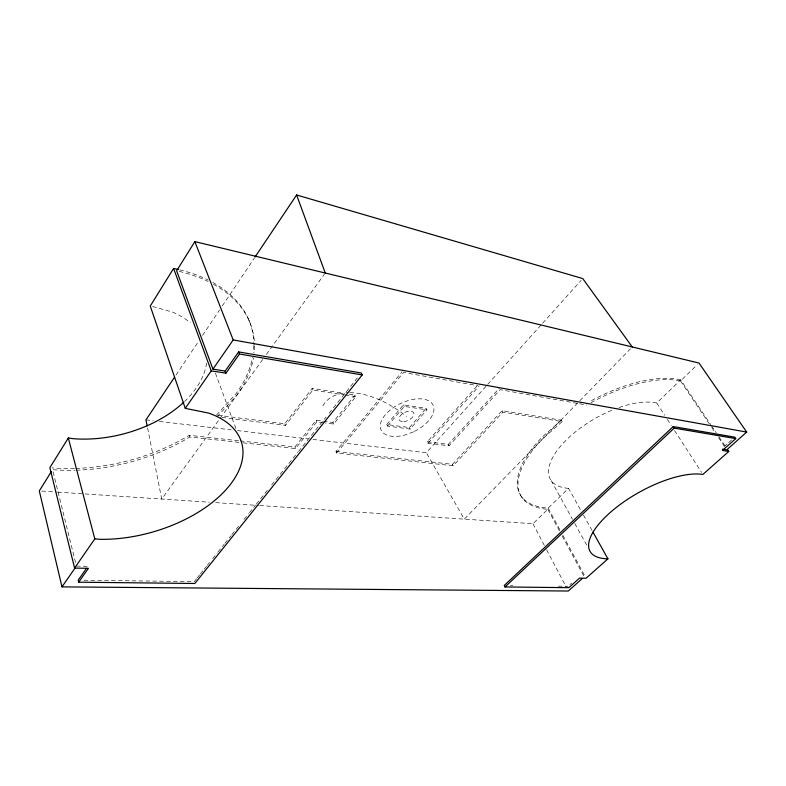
<?xml version="1.0" encoding="UTF-8"?>
<svg xmlns="http://www.w3.org/2000/svg" width="786" height="786" viewBox="0 0 786 786"><rect width="100%" height="100%" fill="white"/><g stroke="black" fill="none" stroke-linecap="round" stroke-linejoin="round"><path stroke-width="0.59" stroke-dasharray="3.93 2.95" d="M175.966 375.089L198.455 341.507M202.542 335.406L219.589 309.959M222.31 305.892L254.35 258.073M262.73 359.457L161.71 499.041L147.404 427.053M266.326 354.486L324.549 274.019M217.624 415.273L284.807 423.742L312.16 388.412L344.376 393.383M222.065 417.454L285.465 425.383L312.867 390.053L343.904 394.808M240.231 440.917L294.907 446.949L316.149 420.245L322.142 421.031M243.159 442.832L295.556 448.551L316.827 421.856L324.029 422.789M196.549 578.742L194.25 581.611L83.08 580.225M197.315 577.779L199.615 574.91M200.381 573.957L203.446 570.125M204.213 569.172L206.512 566.303M207.278 565.34L209.577 562.471M212.642 558.64L217.241 552.902M218.007 551.949L224.138 544.285M224.904 543.332L231.035 535.679M231.801 534.716L238.698 526.109M244.063 519.408L248.661 513.671M249.427 512.708L255.558 505.054M256.324 504.101L268.586 488.784M271.651 484.962L297.707 452.422M298.474 451.469L326.062 417.012M329.128 413.19L357.473 377.781M323.351 421.188L332.94 422.455L355.115 395.044L355.842 396.645L333.628 424.047L325.227 422.947M335.966 451.478L452.461 464.33L502.126 410.685L561.41 420.196L562.216 421.571L502.922 412.129L453.178 465.774L336.634 453.041L335.966 451.478L402 371.837M336.634 453.041L403.552 372.476L477.976 385.72M386.8 424.519L403.513 404.859L426.14 408.317L426.896 409.83L410.135 429.087L387.518 426.051L386.8 424.519L409.408 427.574L410.135 429.087M387.518 426.051L404.259 406.401L426.896 409.83M409.408 427.574L426.14 408.317M577.229 403.375L500.161 389.66L449.022 445.829L428.036 443.206L427.319 441.722L477.564 385.346M428.036 443.206L479.185 385.926M312.966 439.443L426.336 452.736L486.927 385.258M487.742 384.344L541.79 324.166M542.615 323.252L581.1 280.396M427.319 441.722L448.295 444.365L499.346 388.186M216.425 415.126L236.203 393.511A154.675 97.71 -14 0 0 252.571 357.325M217.044 416.826L236.851 395.211A154.862 97.621 -14 0 0 253.475 357.846M630.568 348.699L464.29 519.143L426.336 452.736M561.41 420.196L542.124 437.183A103.054 46.04 -29.8 0 0 547.105 508.002L548.186 508.09L568.553 488.371L581.08 510.792M619.083 407.551A68.588 30.595 -29.8 0 1 655.711 402.786L656.762 402.992L680.676 379.854L710.79 424.705M259.714 505.555L532.918 523.702L547.813 509.299A103.133 45.961 -29.8 0 1 542.9 438.568L562.216 421.571M591.003 402.707A103.133 45.961 -29.8 0 1 680.509 380.935L697.251 364.753M569.889 584.666L571.668 583.074M724.142 446.654L727.679 443.491M728.563 442.695L732.11 439.531M510.399 585.541L512.855 585.57M558.286 586.14L568.111 586.258M76.419 566.067L87.934 566.313M41.746 491.073L56.435 492.056M57.663 492.134L209.489 502.215M215.61 502.627L258.486 505.477M568.553 488.371L567.482 488.263A68.588 30.595 -29.8 0 1 553.57 455.929A68.588 30.595 -29.8 0 1 613.463 409.644M76.242 470.215A154.862 97.621 -14 0 0 189.78 437.006L241.941 442.695M75.77 468.427A154.675 97.71 -14 0 0 189.19 435.287L239.013 440.779M145.97 419.862L153.29 420.716M159.381 421.434L231.3 429.863M237.392 430.581L308.092 438.863M345.103 394.994L355.842 396.645M349.151 394.12L355.115 395.044M579.626 403.798L586.808 405.075M680.676 379.854L679.625 379.618A103.054 46.04 -29.8 0 0 589.117 401.911M152.592 306.481L172.566 312.111A102.72 64.707 -14.1 0 1 190.271 322.712M711.468 425.717L716.223 432.811M718.944 436.859L725.065 445.967M680.509 380.935L709.06 423.507M711.782 427.555L715.181 432.624M718.581 437.694L724.024 445.8M656.762 402.992L664.681 415.234M667.314 419.321L671.273 425.442M674.565 430.541L701.593 472.386M583.467 515.066L592.418 531.081M551.143 480.56L572.444 519.222M574.812 523.525L587.82 547.154M502.126 410.685L502.922 412.129M548.186 508.09L559.868 529.735M562.766 535.089L585.315 576.855M547.813 509.299L559.946 531.808M562.265 536.101L584.234 576.836M521.973 497.194L522.68 498.53M532.918 523.702L544.334 545.415M546.614 549.758L566.028 586.68M448.295 444.365L449.022 445.829M452.461 464.33L453.178 465.774M403.513 404.859L404.259 406.401M332.94 422.455L333.628 424.047M312.16 388.412L312.867 390.053M316.149 420.245L316.827 421.856M248.877 320.02L249.584 321.769M294.907 446.949L295.556 448.551M284.807 423.742L285.465 425.383M215.403 373.114L236.164 429.235M189.19 435.287L189.78 437.006M75.535 562.501L52.544 469.684A154.862 97.621 -14 0 0 75.034 470.254M254.507 345.968A154.862 97.621 -14 0 1 254.143 353.061M179.159 271.386A154.862 97.621 -14 0 1 208.015 281.427M213.458 284.247A154.862 97.621 -14 0 1 254.497 344.799M206.61 363.083A102.72 64.707 -14.1 0 1 184.602 401.44M253.809 345.418A154.675 97.71 -14 0 1 253.318 352.541M74.572 468.456A154.675 97.71 -14 0 1 52.092 467.867M179.729 269.853A154.675 97.71 -14 0 1 208.329 280.121M212.751 282.449A154.675 97.71 -14 0 1 253.809 344.239M322.82 405.871A75.721 42.316 40.8 0 1 348.66 392.715M349.868 392.705A75.721 42.316 40.8 0 1 406.509 416.403M413.456 431.858L406.637 434.511A28.827 15.592 -25.7 0 1 380.414 427.977A28.827 15.592 -25.7 0 1 400.752 403.375L407.875 400.634A28.827 15.592 -25.7 0 1 433.784 407.354A28.827 15.592 -25.7 0 1 413.456 431.858M403.709 421.61A8.056 4.362 -25.7 0 0 413.917 413.348A8.056 4.362 -25.7 0 0 401.862 414.163A8.056 4.362 -25.7 0 0 403.709 421.61"/><path stroke-width="1.18" d="M183.786 402.206A102.72 64.707 -14.1 0 1 73.353 438.706L68.313 437.989L49.872 467.69L74.591 568.072L88.445 568.347L78.698 582.19L194.84 583.487L362.208 374.932L361.305 372.996L238.639 351.922L225.179 371.071L225.965 373.163L211.238 370.864L173.588 268.458L175.956 268.979A154.675 97.71 -14 0 1 178.471 269.549M173.588 268.458L150.254 306.039L185.27 408.347L208.506 413.063A109.519 60.905 -16.2 0 1 227.508 487.968A109.519 60.905 -16.2 0 1 100.068 539.304L94.801 538.911L74.591 568.072M51.287 471.708L39.3 490.916L61.986 586.877L568.307 591.023L582.455 578.408M722.54 449.199L726.736 449.857L746.7 432.074L699.009 363.044L194.849 241.616L176.634 270.816L212.937 369.145L225.179 371.071M174.6 377.123L145.97 419.862L147.169 425.855M255.028 257.051L296.607 194.977L582.731 278.568L632.258 346.97M185.27 408.347L211.238 370.864M61.986 586.877L75.043 568.052M212.937 369.145L233.187 339.935L194.849 241.616M86.539 568.298L78.197 580.166L78.698 582.19M225.965 373.163L239.455 354.014L238.639 351.922M607.922 558.836L606.851 558.797A71.654 27.579 -29.2 0 1 609.749 512.924A71.654 27.579 -29.2 0 1 701.859 474.282L702.91 474.42L728.75 451.459L722.452 450.476L735.755 438.608L734.763 437.154L673.219 426.582L504.258 585.462L504.995 586.955L568.858 587.673L579.537 578.132L586.071 578.26L607.922 558.836L593.008 532.151M504.995 586.955L674.211 428.115L735.755 438.608M239.455 354.014L362.208 374.932M233.187 339.935L746.7 432.074M727.787 450.014L728.75 451.459M673.219 426.582L674.211 428.115M296.607 194.977L325.266 273.027M68.313 437.989L94.801 538.911"/></g></svg>
